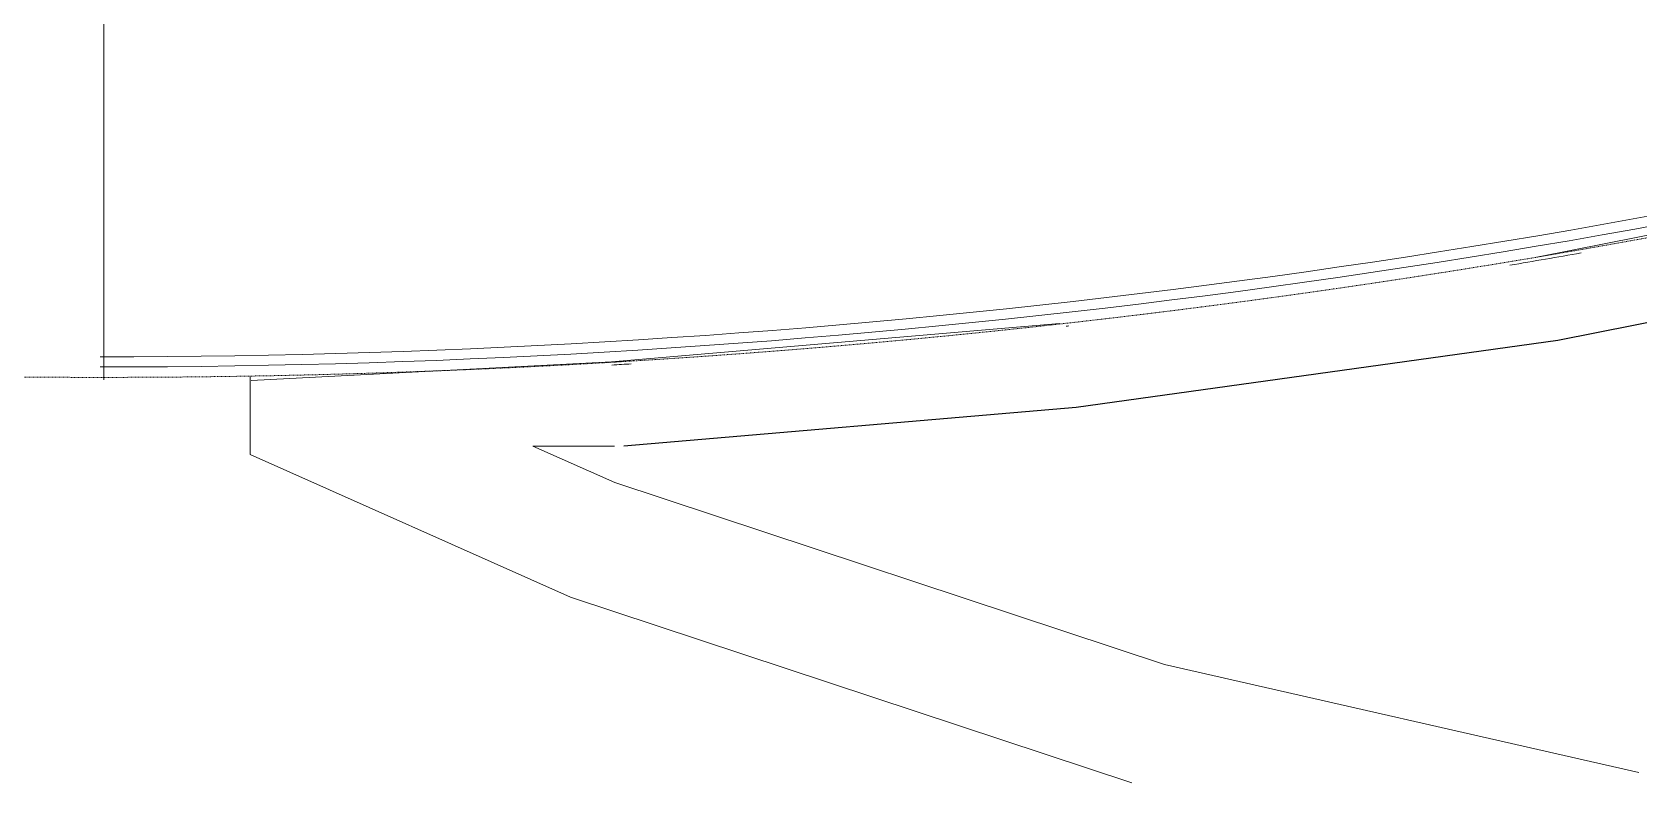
# Model space of a CAD drawing. Header units: inches. Extents: x -460 to 10305, y -938 to 5356.
# Drawn here: x 1165.4 to 1401.4, y -771.3 to -661.1 of the extents above; entities that cross this region are included whole.
import ezdxf

# ---------------------------------------------------------------- set-up
doc = ezdxf.new("R2010")
doc.units = ezdxf.units.IN
doc.header["$MEASUREMENT"] = 0
doc.linetypes.add('01-0263-G-DWG-BFP-ARCH$0$Dash 1_16_', pattern=[0.125, 0.0625, -0.0625])
doc.layers.add('01-0263-G-DWG-BFP-ARCH$0$SP-HIDDEN', color=143, linetype='Continuous', lineweight=9)
doc.layers.add('01-0263-G-DWG-BFP-ARCH$0$SP-WALL-HALF', color=42, linetype='Continuous', lineweight=13)
doc.layers.add('01-0263-G-DWG-BFP-ARCH$0$SP-WALL', color=7, linetype='Continuous')

# ---------------------------------------------------------------- blocks, each defined once
blk = doc.blocks.new('01-0263-G-DWG-BFP-ARCH', base_point=(1295.16, 1352.86))
at = {"layer": '01-0263-G-DWG-BFP-ARCH$0$SP-HIDDEN', "lineweight": 13}
for p, q in [((2681.29, 655.49), (2749.94, 669.14)), ((2545.38, 640.13), (2611.2, 645.76)), ((2545.38, 640.13), (2492.45, 637.41)), ((2492.32, 626.55), (2492.32, 638.08)), ((2539.34, 605.62), (2492.32, 626.55)), ((2533.82, 627.78), (2545.85, 622.42)), ((2533.82, 627.78), (2545.82, 627.78)), ((2545.85, 622.42), (2626.63, 595.7)), ((2621.79, 578.34), (2539.34, 605.62)), ((2626.63, 595.7), (2696.29, 579.84))]:
    blk.add_line(p, q, dxfattribs=at)
at = {"layer": '01-0263-G-DWG-BFP-ARCH$0$SP-HIDDEN', "linetype": '01-0263-G-DWG-BFP-ARCH$0$Dash 1_16_', "lineweight": 20}
blk.add_arc((2469.99, 1907.23), 1269.34, 225.98434, 298.49131, dxfattribs=at)
at = {"layer": '01-0263-G-DWG-BFP-ARCH$0$SP-HIDDEN'}
for radius, start, end in [(1266.34, 270.01137, 298.55945), (1267.84, 270.01136, 298.49144)]:
    blk.add_arc((2469.99, 1907.23), radius, start, end, dxfattribs=at)
at = {"layer": '01-0263-G-DWG-BFP-ARCH$0$SP-WALL'}
for p, q in [((2753.69, 657.04), (2684.4, 643.26)), ((2684.4, 643.26), (2613.65, 633.45)), ((2613.65, 633.45), (2547.18, 627.75))]:
    blk.add_line(p, q, dxfattribs=at)
at = {"layer": '01-0263-G-DWG-BFP-ARCH$0$SP-WALL-HALF'}
blk.add_line((2470.82, 637.5), (2470.82, 691.5), dxfattribs=at)
for points in [[(2687.8, 656.13), (2684.32, 655.53), (2680.84, 654.93), (2677.36, 654.33)], [(2612.57, 645.41), (2612.44, 645.39), (2612.31, 645.38), (2612.18, 645.36)], [(2547.17, 640.23), (2546.22, 640.18), (2545.27, 640.12), (2544.32, 640.07)], [(2548.29, 639.85), (2547.34, 639.79), (2546.38, 639.73), (2545.43, 639.68)]]:
    blk.add_open_spline(points, degree=3, dxfattribs=at)

msp = doc.modelspace()

# ---------------------------------------------------------------- block references
msp.add_blockref('01-0263-G-DWG-BFP-ARCH', (0.26, 3.26))

doc.saveas('drawing.dxf')
